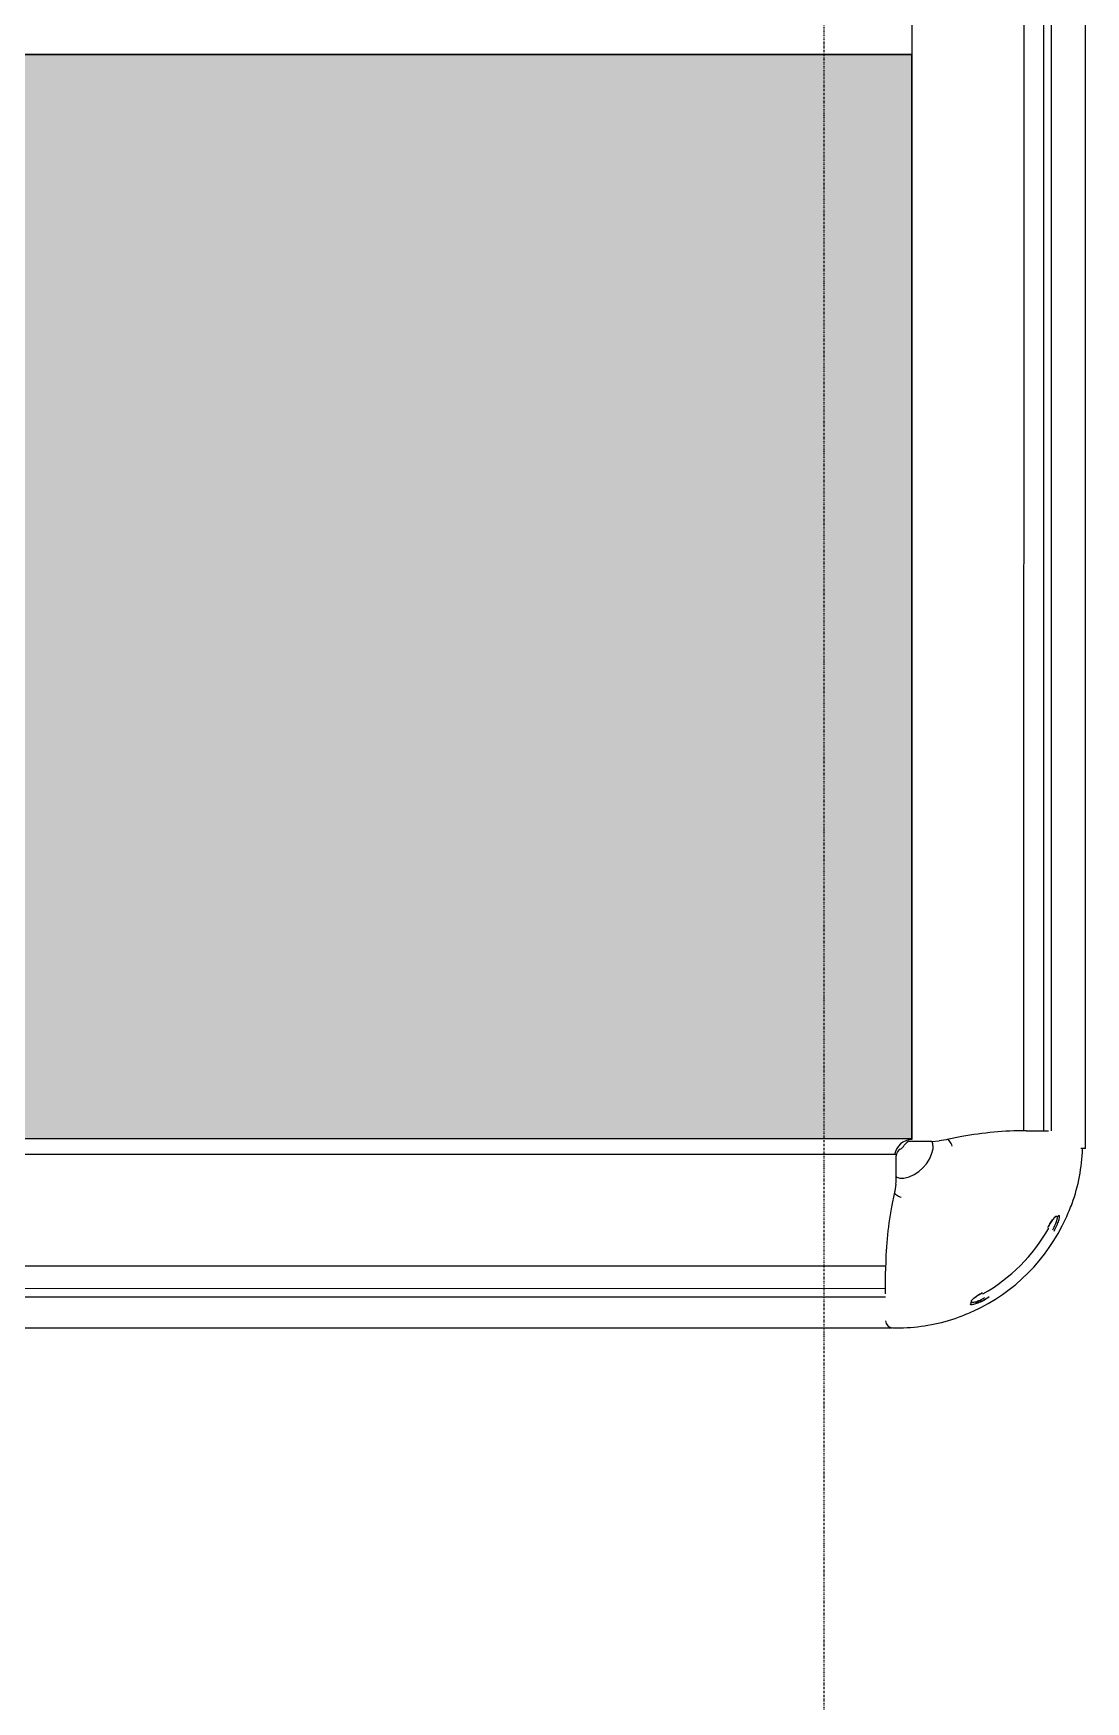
# Model space of a CAD drawing. Header units: millimetres. Extents: x 2698011 to 2856548, y 1019778 to 1210064.
# Drawn here: x 2794949 to 2795245.3, y 1121435.4 to 1121905 of the extents above; entities that cross this region are included whole.
import ezdxf

# ---------------------------------------------------------------- set-up
doc = ezdxf.new("R2010")
doc.units = ezdxf.units.MM
doc.linetypes.add('DASHDOT2', pattern=[0.5, 0.25, -0.125, 0, -0.125])
for name, color, linetype in [('.corte', 9, 'Continuous'), ('Bloques borde', 9, 'Continuous'), ('Y_ CAJAS', 9, 'Continuous')]:
    doc.layers.add(name, color=color, linetype=linetype)

# ---------------------------------------------------------------- blocks, each defined once
blk = doc.blocks.new('CO ALURA_ 1500-1600 SE ESQ')
h = blk.add_hatch(color=256)
h.dxf.hatch_style = 1
h.paths.add_polyline_path([(0.4948600011982764, 1.442679999999995), (0, 1.442679999999995), (0, 1.137460000599133), (0.4948600011982764, 1.137460000599133)])
blk.add_lwpolyline([(0.4948600011982764, 1.442679999999995), (0, 1.442679999999995), (0, 1.137460000599133), (0.4948600011982764, 1.137460000599133)], close=True)
at = {"layer": 'Bloques borde', "linetype": 'Continuous'}
for p, q in [((0.005380000599131999, 1.495978388176965), (0.002378842012206, 1.495978388176965)), ((0.005380000599131999, 1.495978388176965), (0.002378842012206, 1.495978388176965)), ((0.005380000599131999, 1.495978388176965), (0.002378842012206, 1.495978388176965)), ((0.0023800005991461, 1.495975595684226), (0.0023800005991461, 1.495978373356578)), ((0.0023800005991461, 1.495975595684226), (0.0023800005991461, 1.495978373356578)), ((0.0023800005991461, 1.495975595684226), (0.0023800005991461, 1.495978373356578)), ((0.4923800005991268, 1.495959999999995), (0.0056505825328372, 1.495959999999995)), ((0.4923800005991268, 1.495959999999995), (0.0056505825328372, 1.495959999999995)), ((0.4923800005991268, 1.495959999999995), (0.0056505825328372, 1.495959999999995)), ((-0.0200269377698419, 1.486452817384446), (-0.0200333119925915, 1.486464040353212)), ((-0.0200269377698419, 1.486452817384446), (-0.0200333119925915, 1.486464040353212)), ((-0.0200269377698419, 1.486452817384446), (-0.0200333119925915, 1.486464040353212)), ((0.0073800005991416, 1.486076535229656), (0.0073799877721115, 1.486043533021329)), ((0.0073800005991416, 1.486076535229656), (0.0073799877721115, 1.486043533021329)), ((0.0073800005991416, 1.486076535229656), (0.0073799877721115, 1.486043533021329)), ((0.0073799877721115, 1.486043533021329), (0.0073800005991416, 1.486027776004289)), ((0.0073799877721115, 1.486043533021329), (0.0073800005991416, 1.486027776004289)), ((0.0073799877721115, 1.486043533021329), (0.0073800005991416, 1.486027776004289)), ((0.4873800005992452, 1.487218258612073), (0.0073800005991416, 1.487218258612073)), ((0.4873800005992452, 1.487218258612073), (0.0073800005991416, 1.487218258612073)), ((0.4873800005992452, 1.487218258612073), (0.0073800005991416, 1.487218258612073)), ((0.0073800005991416, 1.486398633134186), (0.0073800005991416, 1.486076535169259)), ((0.0073800005991416, 1.486398633134186), (0.0073800005991416, 1.486076535169259)), ((0.0073800005991416, 1.486398633134186), (0.0073800005991416, 1.486076535169259)), ((0.0073800005991416, 1.486027776004289), (0.0073800005991416, 1.4800521111801)), ((0.0073800005991416, 1.486027776004289), (0.0073800005991416, 1.4800521111801)), ((0.0073800005991416, 1.486027776004289), (0.0073800005991416, 1.4800521111801)), ((0.0073800005991416, 1.484960000599129), (0.4873800005992452, 1.484960000599129)), ((0.0073800005991416, 1.484960000599129), (0.4873800005992452, 1.484960000599129)), ((0.0073800005991416, 1.484960000599129), (0.4873800005992452, 1.484960000599129)), ((0.0073458422437227, 1.478660000599133), (0.4873949779772886, 1.478660000599133)), ((0.0073458422437227, 1.478660000599133), (0.4873949779772886, 1.478660000599133)), ((0.0073458422437227, 1.478660000599133), (0.4873949779772886, 1.478660000599133)), ((-0.0385928161861671, 1.46788693896809), (-0.0386040391549614, 1.467893313190869)), ((-0.0385928161861671, 1.46788693896809), (-0.0386040391549614, 1.467893313190869)), ((-0.0385928161861671, 1.46788693896809), (-0.0386040391549614, 1.467893313190869)), ((0.0048800005991438, 1.457831625136819), (0.0057208926529597, 1.461911853462581)), ((0.0048800005991438, 1.457831625136819), (0.0057208926529597, 1.461911853462581)), ((0.0048800005991438, 1.457831625136819), (0.0057208926529597, 1.461911853462581)), ((0.0044953144019644, 1.455532115263634), (0.0048052378466821, 1.45748980329499)), ((0.0044953144019644, 1.455532115263634), (0.0048052378466821, 1.45748980329499)), ((0.0044953144019644, 1.455532115263634), (0.0048052378466821, 1.45748980329499)), ((0.0048052378466821, 1.45748980329499), (0.0048800005991438, 1.457831625136819)), ((0.0048052378466821, 1.45748980329499), (0.0048800005991438, 1.457831625136819)), ((0.0048052378466821, 1.45748980329499), (0.0048800005991438, 1.457831625136819)), ((0.0022887932312301, 1.453858214462002), (0.0022956141410191, 1.453858932401245)), ((0.0022887932312301, 1.453858214462002), (0.0022956141410191, 1.453858932401245)), ((0.0022887932312301, 1.453858214462002), (0.0022956141410191, 1.453858932401245)), ((0.0023800005991461, 1.453859834248047), (0.0023800005991461, 1.453867890397814)), ((0.0023800005991461, 1.453859834248047), (0.0023800005991461, 1.453867890397814)), ((0.0023800005991461, 1.453859834248047), (0.0023800005991461, 1.453867890397814)), ((0.002464409671262, 1.453859436783176), (0.0023800005991461, 1.453859834248047)), ((0.002464409671262, 1.453859436783176), (0.0023800005991461, 1.453859834248047)), ((0.002464409671262, 1.453859436783176), (0.0023800005991461, 1.453859834248047)), ((0.0024643793263408, 1.453859437643485), (0.0023800809642864, 1.453867890428867)), ((0.0024643793263408, 1.453859437643485), (0.0023800809642864, 1.453867890428867)), ((0.0024643793263408, 1.453859437643485), (0.0023800809642864, 1.453867890428867)), ((0.0043800005991272, 1.45341378231137), (0.0043800005991272, 1.450735072088633)), ((0.0043800005991272, 1.45341378231137), (0.0043800005991272, 1.450735072088633)), ((0.0043800005991272, 1.45341378231137), (0.0043800005991272, 1.450735072088633)), ((0.0043800020748392, 1.453395210883939), (0.0043800005991272, 1.453387527928156)), ((0.0043800020748392, 1.453395210883939), (0.0043800005991272, 1.453387527928156)), ((0.0043800020748392, 1.453395210883939), (0.0043800005991272, 1.453387527928156)), ((0.0043489364827281, 1.447160000599124), (0.4903800005991459, 1.447160000599124)), ((0.0043489364827281, 1.447160000599124), (0.4903800005991459, 1.447160000599124)), ((0.0043489364827281, 1.447160000599124), (0.4903800005991459, 1.447160000599124)), ((0.0043800005991272, 1.450735072088633), (0.0043800005991272, 1.447511129473268)), ((0.0043800005991272, 1.450735072088633), (0.0043800005991272, 1.447511129473268)), ((0.0043800005991272, 1.450735072088633), (0.0043800005991272, 1.447511129473268)), ((-0.0488999994008737, 1.445480000599133), (-0.0476088436144551, 1.445480000599133)), ((-0.0488999994008737, 1.445480000599133), (-0.0488999994008737, -0.0025199994008744)), ((-0.0488999994008737, 1.445480000599133), (-0.0476088436144551, 1.445480000599133)), ((-0.0488999994008737, 1.445480000599133), (-0.0488999994008737, -0.0025199994008744)), ((-0.0488999994008737, 1.445480000599133), (-0.0476088436144551, 1.445480000599133)), ((-0.0488999994008737, 1.445480000599133), (-0.0488999994008737, -0.0025199994008744)), ((-0.0481183793234266, 1.445480000599133), (-0.0481156024811753, 1.445480000599133)), ((-0.0481183793234266, 1.445480000599133), (-0.0481156024811753, 1.445480000599133)), ((-0.0481183793234266, 1.445480000599133), (-0.0481156024811753, 1.445480000599133)), ((-0.0140518522643163, 1.442139108545303), (-0.0099716239385543, 1.442980000599134)), ((-0.0140518522643163, 1.442139108545303), (-0.0099716239385543, 1.442980000599134)), ((-0.0140518522643163, 1.442139108545303), (-0.0099716239385543, 1.442980000599134)), ((-0.0099716239385543, 1.442980000599134), (-0.009629802080325999, 1.443054763355019)), ((-0.0099716239385543, 1.442980000599134), (-0.009629802080325999, 1.443054763355019)), ((-0.0099716239385543, 1.442980000599134), (-0.009629802080325999, 1.443054763355019)), ((-0.009629802080325999, 1.443054763355019), (-0.0076721140653717, 1.443364686796313)), ((-0.009629802080325999, 1.443054763355019), (-0.0076721140653717, 1.443364686796313)), ((-0.009629802080325999, 1.443054763355019), (-0.0076721140653717, 1.443364686796313)), ((-0.0055536248774501, 1.443479983571293), (-0.0076721140653717, 1.443364686796313)), ((-0.0055536248774501, 1.443479983571293), (-0.0076721140653717, 1.443364686796313)), ((-0.0055536248774501, 1.443479983571293), (-0.0076721140653717, 1.443364686796313)), ((-0.0059998330497706, 1.445480000599133), (-0.0060078891995659, 1.445480000599133)), ((-0.0059998330497706, 1.445480000599133), (-0.0060078891995659, 1.445480000599133)), ((-0.0059998330497706, 1.445480000599133), (-0.0060078891995659, 1.445480000599133)), ((-0.0060078892306024, 1.445479920233978), (-0.0059994476370093, 1.445395619628385)), ((-0.0060078892306024, 1.445479920233978), (-0.0059994476370093, 1.445395619628385)), ((-0.0060078892306024, 1.445479920233978), (-0.0059994476370093, 1.445395619628385)), ((-0.0059998330497706, 1.445480000599133), (-0.0059994358612414, 1.445395620861915)), ((-0.0059998330497706, 1.445480000599133), (-0.0059994358612414, 1.445395620861915)), ((-0.0059998330497706, 1.445480000599133), (-0.0059994358612414, 1.445395620861915)), ((-0.0059982132637515, 1.445571207967034), (-0.0059989312029813, 1.445564387057244)), ((-0.0059982132637515, 1.445571207967034), (-0.0059989312029813, 1.445564387057244)), ((-0.0059982132637515, 1.445571207967034), (-0.0059989312029813, 1.445564387057244)), ((-0.0055537811131217, 1.443480000599121), (-0.0028750708903544, 1.443480000599121)), ((-0.0055537811131217, 1.443480000599121), (-0.0028750708903544, 1.443480000599121)), ((-0.0055537811131217, 1.443480000599121), (-0.0028750708903544, 1.443480000599121)), ((-0.0055275267298782, 1.443480000599121), (-0.0055352096856609, 1.443479999123438)), ((-0.0055275267298782, 1.443480000599121), (-0.0055352096856609, 1.443479999123438)), ((-0.0055275267298782, 1.443480000599121), (-0.0055352096856609, 1.443479999123438)), ((-0.0028750708903544, 1.443480000599121), (0.0003488717249809, 1.443480000599121)), ((-0.0028750708903544, 1.443480000599121), (0.0003488717249809, 1.443480000599121)), ((-0.0028750708903544, 1.443480000599121), (0.0003488717249809, 1.443480000599121)), ((0, -1.0001000277e-06), (0, 1.442961000699142)), ((0, -1.0001000277e-06), (0, 1.442961000699142)), ((0, -1.0001000277e-06), (0, 1.442961000699142)), ((-0.0393582580129248, 1.440480000599236), (-0.0393582580129248, 0.0024800005991352)), ((-0.0393582580129248, 1.440480000599236), (-0.0393582580129248, 0.0024800005991352)), ((-0.0393582580129248, 1.440480000599236), (-0.0393582580129248, 0.0024800005991352)), ((-0.0382165340313918, 1.440480000599121), (-0.0385386319968006, 1.440480000599121)), ((-0.0382165340313918, 1.440480000599121), (-0.0385386319968006, 1.440480000599121)), ((-0.0382165340313918, 1.440480000599121), (-0.0385386319968006, 1.440480000599121)), ((-0.0381835318230515, 1.440480013426294), (-0.0382165340313918, 1.440480000599236)), ((-0.0381835318230515, 1.440480013426294), (-0.0382165340313918, 1.440480000599236)), ((-0.0381835318230515, 1.440480013426294), (-0.0382165340313918, 1.440480000599236)), ((-0.038167774806027, 1.440480000599236), (-0.0381835318230515, 1.440480013426252)), ((-0.038167774806027, 1.440480000599236), (-0.0381835318230515, 1.440480013426252)), ((-0.038167774806027, 1.440480000599236), (-0.0381835318230515, 1.440480013426252)), ((-0.0321921099816791, 1.440480000599178), (-0.038167774806027, 1.440480000599166)), ((-0.0321921099816791, 1.440480000599178), (-0.038167774806027, 1.440480000599166)), ((-0.0321921099816791, 1.440480000599178), (-0.038167774806027, 1.440480000599166)), ((-0.037099999999981, 0.0024800005991352), (-0.037099999999981, 1.440480000599236)), ((-0.037099999999981, 0.0024800005991352), (-0.037099999999981, 1.440480000599236)), ((-0.037099999999981, 0.0024800005991352), (-0.037099999999981, 1.440480000599236)), ((-0.0314999999999941, 0.0024630182278571), (-0.0314999999999941, 1.44049750746987)), ((-0.0314999999999941, 0.0024630182278571), (-0.0314999999999941, 1.44049750746987)), ((-0.0314999999999941, 0.0024630182278571), (-0.0314999999999941, 1.44049750746987)), ((0.4998999999999967, 1.137460000599133), (0, 1.137460000599133)), ((0.4998999999999967, 1.137460000599133), (0, 1.137460000599133)), ((0.4998999999999967, 1.137460000599133), (0, 1.137460000599133)), ((0.1300265001180207, 1.13745999938173), (0.5009000000000015, 1.13745999938173)), ((0.1300265001180207, 1.13745999938173), (0.5009000000000015, 1.13745999938173)), ((0.1300265001180207, 1.13745999938173), (0.5009000000000015, 1.13745999938173))]:
    blk.add_line(p, q, dxfattribs=at)
for centre, radius, start, end in [((0.0043800005991272, 1.443480000599121), 0.0525379695239414, 92.2736568641113, 109.4581765694446), ((0.0043800005991272, 1.443480000599121), 0.0525379695239414, 92.2736568641113, 109.4581765694446), ((0.0043800005991272, 1.443480000599121), 0.0525379695239414, 92.2736568641113, 109.4581765694446), ((0.0023800005991461, 1.493976882852789), 0.0020000243797822, 89.99679737175846, 92.1512271969788), ((0.0023800005991461, 1.493976882852789), 0.0020000243797822, 89.99679737175846, 92.1512271969788), ((0.0023800005991461, 1.493976882852789), 0.0020000243797822, 89.99679737175846, 92.1512271969788), ((0.005380000599131999, 1.493978388176969), 0.002, 0, 90), ((0.005380000599131999, 1.493978388176969), 0.002, 0, 90), ((0.005380000599131999, 1.493978388176969), 0.002, 0, 90), ((0.0043800005991272, 1.443480000599121), 0.0524540701502843, 114.4029513109983, 155.597048687923), ((0.0043800005991272, 1.443480000599121), 0.0524540701502843, 114.4029513109983, 155.597048687923), ((0.0043800005991272, 1.443480000599121), 0.0524540701502843, 114.4029513109983, 155.597048687923), ((-0.0152956549664793, 1.478189385598199), 0.0110978004732663, 103.7277451752698, 126.0123844756414), ((-0.0152956549664793, 1.478189385598199), 0.0110978004732663, 103.7277451752698, 126.0123844756414), ((-0.0152956549664793, 1.478189385598199), 0.0110978004732663, 103.7277451752698, 126.0123844756414), ((0.020603919268126, 1.407715885880648), 0.0917260377266949, 111.5672041671045, 114.402027170351), ((0.020603919268126, 1.407715885880648), 0.0917260377266949, 111.5672041671045, 114.402027170351), ((0.020603919268126, 1.407715885880648), 0.0917260377266949, 111.5672041671045, 114.402027170351), ((0.0043800005991272, 1.443480000599121), 0.0494202551896545, 119.5949403540302, 150.4050596470801), ((0.0043800005991272, 1.443480000599121), 0.0494202551896545, 119.5949403540302, 150.4050596470801), ((0.0043800005991272, 1.443480000599121), 0.0494202551896545, 119.5949403540302, 150.4050596470801), ((-0.0926199994008528, 1.4800521111801), 0.0999999999999996, 349.5485333792085, 0), ((-0.0926199994008528, 1.4800521111801), 0.0999999999999996, 349.5485333792085, 0), ((-0.0926199994008528, 1.4800521111801), 0.0999999999999996, 349.5485333792085, 0), ((0.0043800005991272, 1.443480000599121), 0.0525379695239414, 160.5441722610365, 177.7189646192128), ((0.0043800005991272, 1.443480000599121), 0.0525379695239414, 160.5441722610365, 177.7189646192128), ((0.0043800005991272, 1.443480000599121), 0.0525379695239414, 160.5441722610365, 177.7189646192128), ((0.0401441153176734, 1.427256081930124), 0.09172603772674101, 155.5979728285711, 158.432795832139), ((0.0401441153176734, 1.427256081930124), 0.09172603772674101, 155.5979728285711, 158.432795832139), ((0.0401441153176734, 1.427256081930124), 0.09172603772674101, 155.5979728285711, 158.432795832139), ((0.0043800005991272, 1.443480000599121), 0.0105868064702816, 101.3925322692334, 168.6074677298082), ((0.0043800005991272, 1.443480000599121), 0.0105868064702816, 101.3925322692334, 168.6074677298082), ((0.0043800005991272, 1.443480000599121), 0.0105868064702816, 101.3925322692334, 168.6074677298082), ((0.0023834739767779, 1.445058629662795), 0.0088007413119143, 85.71986809198289, 90.57200651837738), ((0.0023834739767779, 1.445058629662795), 0.0088007413119143, 85.71986809198289, 90.57200651837738), ((0.0023834739767779, 1.445058629662795), 0.0088007413119143, 85.71986809198289, 90.57200651837738), ((0.0029410895028832, 1.450425014184446), 0.0034112551326199, 67.81736550062467, 88.33343028199481), ((0.0029410895028832, 1.450425014184446), 0.0034112551326199, 67.81736550062467, 88.33343028199481), ((0.0029410895028832, 1.450425014184446), 0.0034112551326199, 67.81736550062467, 88.33343028199481), ((0.0243708039342323, 1.45338802844796), 0.0199908026957567, 173.8429746677376, 179.9266344400154), ((0.0243708039342323, 1.45338802844796), 0.0199908026957567, 173.8429746677376, 179.9266344400154), ((0.0243708039342323, 1.45338802844796), 0.0199908026957567, 173.8429746677376, 179.9266344400154), ((-0.0001000000000033, 1.447960000599124), 0.005, 271.1459919987557, 350.7931037790586), ((-0.0001000000000033, 1.447960000599124), 0.005, 271.1459919987557, 350.7931037790586), ((-0.0001000000000033, 1.447960000599124), 0.005, 271.1459919987557, 350.7931037790586), ((0.0023800005991461, 1.447511129473268), 0.002, 296.3877999609636, 0), ((0.0023800005991461, 1.447511129473268), 0.002, 296.3877999609636, 0), ((0.0023800005991461, 1.447511129473268), 0.002, 296.3877999609636, 0), ((-0.0461168816696898, 1.445480000599133), 0.0020000243646069, 177.4256958434952, 179.9967973790864), ((-0.0461168816696898, 1.445480000599133), 0.0020000243646069, 177.4256958434952, 179.9967973790864), ((-0.0461168816696898, 1.445480000599133), 0.0020000243646069, 177.4256958434952, 179.9967973790864), ((-0.0321921099808549, 1.540480000592012), 0.0999999999928201, 270, 280.4514666209389), ((-0.0321921099808549, 1.540480000592012), 0.0999999999928201, 270, 280.4514666209389), ((-0.0321921099808549, 1.540480000592012), 0.0999999999928201, 270, 280.4514666209389), ((0.0028013715356394, 1.445476527221486), 0.0088007413120892, 179.4279934816316, 184.2801319072054), ((0.0028013715356394, 1.445476527221486), 0.0088007413120892, 179.4279934816316, 184.2801319072054), ((0.0028013715356394, 1.445476527221486), 0.0088007413120892, 179.4279934816316, 184.2801319072054), ((-0.0025650129800852, 1.444918911696374), 0.0034112551387411, 181.666569729423, 202.1826344609746), ((-0.0025650129800852, 1.444918911696374), 0.0034112551387411, 181.666569729423, 202.1826344609746), ((-0.0025650129800852, 1.444918911696374), 0.0034112551387411, 181.666569729423, 202.1826344609746), ((0.0003488717249809, 1.445480000599133), 0.002, 270, 333.6122000390364), ((0.0003488717249809, 1.445480000599133), 0.002, 270, 333.6122000390364), ((0.0003488717249809, 1.445480000599133), 0.002, 270, 333.6122000390364), ((0.0043800005991272, 1.443480000599121), 0.0025000000000001, 116.3877999609637, 153.6122000390361), ((0.0043800005991272, 1.443480000599121), 0.0025000000000001, 116.3877999609637, 153.6122000390361), ((0.0043800005991272, 1.443480000599121), 0.0025000000000001, 116.3877999609637, 153.6122000390361)]:
    blk.add_arc(centre, radius, start, end, dxfattribs=at)
for centre, major_axis, ratio, start_param, end_param in [((-0.0162368254238174, 1.488875978274675), (0.000449709165006, 0.0002185444277886), 0.9818659284864514, 1.545196747851543, 3.125758305231403), ((-0.0162368254238174, 1.488875978274675), (0.000449709165006, 0.0002185444277886), 0.9818659284864514, 1.545196747851543, 3.125758305231403), ((-0.0162368254238174, 1.488875978274675), (0.000449709165006, 0.0002185444277886), 0.9818659284864514, 1.545196747851543, 3.125758305231403), ((-0.0410159770764267, 1.464096826622081), (0.0002185444277943, 0.0004497091650016), 0.9818659284907417, 0.0158343483876224, 1.596395905748839), ((-0.0410159770764267, 1.464096826622081), (0.0002185444277943, 0.0004497091650016), 0.9818659284907417, 0.0158343483876224, 1.596395905748839), ((-0.0410159770764267, 1.464096826622081), (0.0002185444277943, 0.0004497091650016), 0.9818659284907417, 0.0158343483876224, 1.596395905748839)]:
    blk.add_ellipse(centre, major_axis=major_axis, ratio=ratio, start_param=start_param, end_param=end_param, dxfattribs=at)
for points, knots in [([(-0.0208688653719946, 1.487934228381249), (-0.0206069620325025, 1.488082982788794), (-0.0203459158587975, 1.48822313434209), (-0.0198255614573668, 1.488487016537618), (-0.0195634508599199, 1.488611955413885), (-0.0190567056166913, 1.488837835801134), (-0.0188128286136475, 1.488938658130138), (-0.018344300361548, 1.489116813284468), (-0.018118658507035, 1.489194259102474), (-0.0177069425519108, 1.489319129646501), (-0.0175182326797767, 1.489367650560224), (-0.0171764461930479, 1.489436861274865), (-0.0170264930138728, 1.48945675308829), (-0.0167750930767738, 1.489467558562551), (-0.0166717732311668, 1.489458584777862), (-0.0165162991472698, 1.489411716503409), (-0.0164648029839896, 1.489374341190639), (-0.0164398253318723, 1.48932298173244)], [0, 0, 0, 0, 0.125, 0.125, 0.25, 0.25, 0.375, 0.375, 0.5, 0.5, 0.625, 0.625, 0.75, 0.75, 0.875, 0.875, 1, 1, 1, 1]), ([(-0.0208688653719946, 1.487934228381249), (-0.0206069620325025, 1.488082982788794), (-0.0203459158587975, 1.48822313434209), (-0.0198255614573668, 1.488487016537618), (-0.0195634508599199, 1.488611955413885), (-0.0190567056166913, 1.488837835801134), (-0.0188128286136475, 1.488938658130138), (-0.018344300361548, 1.489116813284468), (-0.018118658507035, 1.489194259102474), (-0.0177069425519108, 1.489319129646501), (-0.0175182326797767, 1.489367650560224), (-0.0171764461930479, 1.489436861274865), (-0.0170264930138728, 1.48945675308829), (-0.0167750930767738, 1.489467558562551), (-0.0166717732311668, 1.489458584777862), (-0.0165162991472698, 1.489411716503409), (-0.0164648029839896, 1.489374341190639), (-0.0164398253318723, 1.48932298173244)], [0, 0, 0, 0, 0.125, 0.125, 0.25, 0.25, 0.375, 0.375, 0.5, 0.5, 0.625, 0.625, 0.75, 0.75, 0.875, 0.875, 1, 1, 1, 1]), ([(-0.0208688653719946, 1.487934228381249), (-0.0206069620325025, 1.488082982788794), (-0.0203459158587975, 1.48822313434209), (-0.0198255614573668, 1.488487016537618), (-0.0195634508599199, 1.488611955413885), (-0.0190567056166913, 1.488837835801134), (-0.0188128286136475, 1.488938658130138), (-0.018344300361548, 1.489116813284468), (-0.018118658507035, 1.489194259102474), (-0.0177069425519108, 1.489319129646501), (-0.0175182326797767, 1.489367650560224), (-0.0171764461930479, 1.489436861274865), (-0.0170264930138728, 1.48945675308829), (-0.0167750930767738, 1.489467558562551), (-0.0166717732311668, 1.489458584777862), (-0.0165162991472698, 1.489411716503409), (-0.0164648029839896, 1.489374341190639), (-0.0164398253318723, 1.48932298173244)], [0, 0, 0, 0, 0.125, 0.125, 0.25, 0.25, 0.375, 0.375, 0.5, 0.5, 0.625, 0.625, 0.75, 0.75, 0.875, 0.875, 1, 1, 1, 1]), ([(-0.0166898758265006, 1.48866445267316), (-0.0167123798701709, 1.488710801186144), (-0.0167579299037186, 1.488744562831698), (-0.0168932068164338, 1.488787767215439), (-0.016984301936418, 1.488797101700155), (-0.017206495092978, 1.488789587464053), (-0.017336705077156, 1.488773100081033), (-0.0176348052324329, 1.488714183534056), (-0.0178039880051131, 1.488671188901689), (-0.0181657796384514, 1.488561681845409), (-0.0183598376675889, 1.488494990101713), (-0.0187746222659939, 1.488336318026554), (-0.0189915160698604, 1.488245689909475), (-0.0194343679140161, 1.488045730000775), (-0.0196634751971772, 1.487934955417856), (-0.020125636175635, 1.487696393178195), (-0.0203561782287807, 1.487570021919195), (-0.0205861329083632, 1.487436437575339)], [0, 0, 0, 0, 0.125, 0.125, 0.25, 0.25, 0.375, 0.375, 0.5, 0.5, 0.625, 0.625, 0.75, 0.75, 0.875, 0.875, 1, 1, 1, 1]), ([(-0.0166898758265006, 1.48866445267316), (-0.0167123798701709, 1.488710801186144), (-0.0167579299037186, 1.488744562831698), (-0.0168932068164338, 1.488787767215439), (-0.016984301936418, 1.488797101700155), (-0.017206495092978, 1.488789587464053), (-0.017336705077156, 1.488773100081033), (-0.0176348052324329, 1.488714183534056), (-0.0178039880051131, 1.488671188901689), (-0.0181657796384514, 1.488561681845409), (-0.0183598376675889, 1.488494990101713), (-0.0187746222659939, 1.488336318026554), (-0.0189915160698604, 1.488245689909475), (-0.0194343679140161, 1.488045730000775), (-0.0196634751971772, 1.487934955417856), (-0.020125636175635, 1.487696393178195), (-0.0203561782287807, 1.487570021919195), (-0.0205861329083632, 1.487436437575339)], [0, 0, 0, 0, 0.125, 0.125, 0.25, 0.25, 0.375, 0.375, 0.5, 0.5, 0.625, 0.625, 0.75, 0.75, 0.875, 0.875, 1, 1, 1, 1]), ([(-0.0166898758265006, 1.48866445267316), (-0.0167123798701709, 1.488710801186144), (-0.0167579299037186, 1.488744562831698), (-0.0168932068164338, 1.488787767215439), (-0.016984301936418, 1.488797101700155), (-0.017206495092978, 1.488789587464053), (-0.017336705077156, 1.488773100081033), (-0.0176348052324329, 1.488714183534056), (-0.0178039880051131, 1.488671188901689), (-0.0181657796384514, 1.488561681845409), (-0.0183598376675889, 1.488494990101713), (-0.0187746222659939, 1.488336318026554), (-0.0189915160698604, 1.488245689909475), (-0.0194343679140161, 1.488045730000775), (-0.0196634751971772, 1.487934955417856), (-0.020125636175635, 1.487696393178195), (-0.0203561782287807, 1.487570021919195), (-0.0205861329083632, 1.487436437575339)], [0, 0, 0, 0, 0.125, 0.125, 0.25, 0.25, 0.375, 0.375, 0.5, 0.5, 0.625, 0.625, 0.75, 0.75, 0.875, 0.875, 1, 1, 1, 1]), ([(-0.0198411227961799, 1.486125656611618), (-0.0196155773674036, 1.48625660353251), (-0.0193952839298106, 1.486388180303976), (-0.0189649058230543, 1.486652703885595), (-0.0187526961502158, 1.486787057369966), (-0.0183508003979398, 1.487050215379978), (-0.018161924818088, 1.487178381064438), (-0.0178083942654155, 1.487428577929478), (-0.017642866987643, 1.487551415654593), (-0.0173506609245635, 1.487781406121413), (-0.0172221150131407, 1.487889794492588), (-0.0170011135041364, 1.488093864671313), (-0.0169101431079071, 1.488188408812815), (-0.0167035877259139, 1.488441937170819), (-0.0166504039347331, 1.488576055246354), (-0.0166898758265006, 1.48866445267316)], [0, 0, 0, 0, 0.1250000000000007, 0.1250000000000007, 0.2500000000000014, 0.2500000000000014, 0.3750000000000022, 0.3750000000000022, 0.5000000000000029, 0.5000000000000029, 0.6250000000000036, 0.6250000000000036, 0.7500000000000046, 0.7500000000000046, 1, 1, 1, 1]), ([(-0.0198411227961799, 1.486125656611618), (-0.0196155773674036, 1.48625660353251), (-0.0193952839298106, 1.486388180303976), (-0.0189649058230543, 1.486652703885595), (-0.0187526961502158, 1.486787057369966), (-0.0183508003979398, 1.487050215379978), (-0.018161924818088, 1.487178381064438), (-0.0178083942654155, 1.487428577929478), (-0.017642866987643, 1.487551415654593), (-0.0173506609245635, 1.487781406121413), (-0.0172221150131407, 1.487889794492588), (-0.0170011135041364, 1.488093864671313), (-0.0169101431079071, 1.488188408812815), (-0.0167035877259139, 1.488441937170819), (-0.0166504039347331, 1.488576055246354), (-0.0166898758265006, 1.48866445267316)], [0, 0, 0, 0, 0.1250000000000007, 0.1250000000000007, 0.2500000000000014, 0.2500000000000014, 0.3750000000000022, 0.3750000000000022, 0.5000000000000029, 0.5000000000000029, 0.6250000000000036, 0.6250000000000036, 0.7500000000000046, 0.7500000000000046, 1, 1, 1, 1]), ([(-0.0198411227961799, 1.486125656611618), (-0.0196155773674036, 1.48625660353251), (-0.0193952839298106, 1.486388180303976), (-0.0189649058230543, 1.486652703885595), (-0.0187526961502158, 1.486787057369966), (-0.0183508003979398, 1.487050215379978), (-0.018161924818088, 1.487178381064438), (-0.0178083942654155, 1.487428577929478), (-0.017642866987643, 1.487551415654593), (-0.0173506609245635, 1.487781406121413), (-0.0172221150131407, 1.487889794492588), (-0.0170011135041364, 1.488093864671313), (-0.0169101431079071, 1.488188408812815), (-0.0167035877259139, 1.488441937170819), (-0.0166504039347331, 1.488576055246354), (-0.0166898758265006, 1.48866445267316)], [0, 0, 0, 0, 0.1250000000000007, 0.1250000000000007, 0.2500000000000014, 0.2500000000000014, 0.3750000000000022, 0.3750000000000022, 0.5000000000000029, 0.5000000000000029, 0.6250000000000036, 0.6250000000000036, 0.7500000000000046, 0.7500000000000046, 1, 1, 1, 1]), ([(-0.016723517206259, 1.488431368972469), (-0.0167498929028227, 1.488379947273998), (-0.0167872007120593, 1.488323409568065), (-0.0169032298805121, 1.488175826740785), (-0.0169919421579152, 1.488081074294441), (-0.0172096034361005, 1.48787552537446), (-0.0173400208874739, 1.487763701971899), (-0.017631144646856, 1.487532355951273), (-0.0177925799478658, 1.487411987649835), (-0.0181474971953151, 1.487161259617138), (-0.0183397424632119, 1.487031911072959), (-0.0189403737454086, 1.486644503433964), (-0.0193852559162338, 1.486378873448813), (-0.0198411227961799, 1.486125656611618)], [0.1625152819023253, 0.1625152819023253, 0.1625152819023253, 0.1625152819023253, 0.2500000000000011, 0.2500000000000011, 0.3750000000000015, 0.3750000000000015, 0.5000000000000023, 0.5000000000000023, 0.6250000000000027, 0.6250000000000027, 0.7500000000000031, 0.7500000000000031, 1, 1, 1, 1]), ([(-0.016723517206259, 1.488431368972469), (-0.0167498929028227, 1.488379947273998), (-0.0167872007120593, 1.488323409568065), (-0.0169032298805121, 1.488175826740785), (-0.0169919421579152, 1.488081074294441), (-0.0172096034361005, 1.48787552537446), (-0.0173400208874739, 1.487763701971899), (-0.017631144646856, 1.487532355951273), (-0.0177925799478658, 1.487411987649835), (-0.0181474971953151, 1.487161259617138), (-0.0183397424632119, 1.487031911072959), (-0.0189403737454086, 1.486644503433964), (-0.0193852559162338, 1.486378873448813), (-0.0198411227961799, 1.486125656611618)], [0.1625152819023253, 0.1625152819023253, 0.1625152819023253, 0.1625152819023253, 0.2500000000000011, 0.2500000000000011, 0.3750000000000015, 0.3750000000000015, 0.5000000000000023, 0.5000000000000023, 0.6250000000000027, 0.6250000000000027, 0.7500000000000031, 0.7500000000000031, 1, 1, 1, 1]), ([(-0.016723517206259, 1.488431368972469), (-0.0167498929028227, 1.488379947273998), (-0.0167872007120593, 1.488323409568065), (-0.0169032298805121, 1.488175826740785), (-0.0169919421579152, 1.488081074294441), (-0.0172096034361005, 1.48787552537446), (-0.0173400208874739, 1.487763701971899), (-0.017631144646856, 1.487532355951273), (-0.0177925799478658, 1.487411987649835), (-0.0181474971953151, 1.487161259617138), (-0.0183397424632119, 1.487031911072959), (-0.0189403737454086, 1.486644503433964), (-0.0193852559162338, 1.486378873448813), (-0.0198411227961799, 1.486125656611618)], [0.1625152819023253, 0.1625152819023253, 0.1625152819023253, 0.1625152819023253, 0.2500000000000011, 0.2500000000000011, 0.3750000000000015, 0.3750000000000015, 0.5000000000000023, 0.5000000000000023, 0.6250000000000027, 0.6250000000000027, 0.7500000000000031, 0.7500000000000031, 1, 1, 1, 1]), ([(-0.0400742271829699, 1.468728866570273), (-0.0402229815905457, 1.468466963230753), (-0.0403631331438419, 1.468205917057074), (-0.0406270153393393, 1.467685562655645), (-0.0407519542156365, 1.467423452058184), (-0.0409778346028702, 1.466916706814968), (-0.0410786569318589, 1.46667282981191), (-0.0412568120862034, 1.466204301559798), (-0.0413342579042251, 1.465978659705299), (-0.0414591284482242, 1.465566943750189), (-0.0415076493619608, 1.46537823387804), (-0.0415768600766171, 1.46503644739131), (-0.0415967518900118, 1.464886494212136), (-0.0416075573642729, 1.464635094275053), (-0.0415985835795993, 1.464531774429445), (-0.0415517153051326, 1.46437630034552), (-0.041514339992375, 1.464324804182254), (-0.0414629805341633, 1.464299826530149)], [0, 0, 0, 0, 0.125, 0.125, 0.25, 0.25, 0.375, 0.375, 0.5, 0.5, 0.625, 0.625, 0.75, 0.75, 0.875, 0.875, 1, 1, 1, 1]), ([(-0.0400742271829699, 1.468728866570273), (-0.0402229815905457, 1.468466963230753), (-0.0403631331438419, 1.468205917057074), (-0.0406270153393393, 1.467685562655645), (-0.0407519542156365, 1.467423452058184), (-0.0409778346028702, 1.466916706814968), (-0.0410786569318589, 1.46667282981191), (-0.0412568120862034, 1.466204301559798), (-0.0413342579042251, 1.465978659705299), (-0.0414591284482242, 1.465566943750189), (-0.0415076493619608, 1.46537823387804), (-0.0415768600766171, 1.46503644739131), (-0.0415967518900118, 1.464886494212136), (-0.0416075573642729, 1.464635094275053), (-0.0415985835795993, 1.464531774429445), (-0.0415517153051326, 1.46437630034552), (-0.041514339992375, 1.464324804182254), (-0.0414629805341633, 1.464299826530149)], [0, 0, 0, 0, 0.125, 0.125, 0.25, 0.25, 0.375, 0.375, 0.5, 0.5, 0.625, 0.625, 0.75, 0.75, 0.875, 0.875, 1, 1, 1, 1]), ([(-0.0400742271829699, 1.468728866570273), (-0.0402229815905457, 1.468466963230753), (-0.0403631331438419, 1.468205917057074), (-0.0406270153393393, 1.467685562655645), (-0.0407519542156365, 1.467423452058184), (-0.0409778346028702, 1.466916706814968), (-0.0410786569318589, 1.46667282981191), (-0.0412568120862034, 1.466204301559798), (-0.0413342579042251, 1.465978659705299), (-0.0414591284482242, 1.465566943750189), (-0.0415076493619608, 1.46537823387804), (-0.0415768600766171, 1.46503644739131), (-0.0415967518900118, 1.464886494212136), (-0.0416075573642729, 1.464635094275053), (-0.0415985835795993, 1.464531774429445), (-0.0415517153051326, 1.46437630034552), (-0.041514339992375, 1.464324804182254), (-0.0414629805341633, 1.464299826530149)], [0, 0, 0, 0, 0.125, 0.125, 0.25, 0.25, 0.375, 0.375, 0.5, 0.5, 0.625, 0.625, 0.75, 0.75, 0.875, 0.875, 1, 1, 1, 1]), ([(-0.0408044514748838, 1.46454987702475), (-0.0408507999878793, 1.464572381068435), (-0.040884561633419, 1.464617931101995), (-0.0409277660171767, 1.464753208014698), (-0.0409371005019068, 1.46484430313468), (-0.0409295862658041, 1.465066496291255), (-0.0409130988827826, 1.465196706275435), (-0.040854182335778, 1.465494806430712), (-0.0408111877034116, 1.465663989203392), (-0.0407016806471461, 1.466025780836715), (-0.040634988903463, 1.466219838865851), (-0.0404763168282898, 1.466634623464256), (-0.0403856887112113, 1.466851517268125), (-0.0401857288024985, 1.467294369112279), (-0.0400749542195911, 1.467523476395441), (-0.0398363919799465, 1.467985637373899), (-0.0397100207209178, 1.46821617942703), (-0.0395764363770752, 1.468446134106628)], [0, 0, 0, 0, 0.125, 0.125, 0.25, 0.25, 0.375, 0.375, 0.5, 0.5, 0.625, 0.625, 0.75, 0.75, 0.875, 0.875, 1, 1, 1, 1]), ([(-0.0408044514748838, 1.46454987702475), (-0.0408507999878793, 1.464572381068435), (-0.040884561633419, 1.464617931101995), (-0.0409277660171767, 1.464753208014698), (-0.0409371005019068, 1.46484430313468), (-0.0409295862658041, 1.465066496291255), (-0.0409130988827826, 1.465196706275435), (-0.040854182335778, 1.465494806430712), (-0.0408111877034116, 1.465663989203392), (-0.0407016806471461, 1.466025780836715), (-0.040634988903463, 1.466219838865851), (-0.0404763168282898, 1.466634623464256), (-0.0403856887112113, 1.466851517268125), (-0.0401857288024985, 1.467294369112279), (-0.0400749542195911, 1.467523476395441), (-0.0398363919799465, 1.467985637373899), (-0.0397100207209178, 1.46821617942703), (-0.0395764363770752, 1.468446134106628)], [0, 0, 0, 0, 0.125, 0.125, 0.25, 0.25, 0.375, 0.375, 0.5, 0.5, 0.625, 0.625, 0.75, 0.75, 0.875, 0.875, 1, 1, 1, 1]), ([(-0.0408044514748838, 1.46454987702475), (-0.0408507999878793, 1.464572381068435), (-0.040884561633419, 1.464617931101995), (-0.0409277660171767, 1.464753208014698), (-0.0409371005019068, 1.46484430313468), (-0.0409295862658041, 1.465066496291255), (-0.0409130988827826, 1.465196706275435), (-0.040854182335778, 1.465494806430712), (-0.0408111877034116, 1.465663989203392), (-0.0407016806471461, 1.466025780836715), (-0.040634988903463, 1.466219838865851), (-0.0404763168282898, 1.466634623464256), (-0.0403856887112113, 1.466851517268125), (-0.0401857288024985, 1.467294369112279), (-0.0400749542195911, 1.467523476395441), (-0.0398363919799465, 1.467985637373899), (-0.0397100207209178, 1.46821617942703), (-0.0395764363770752, 1.468446134106628)], [0, 0, 0, 0, 0.125, 0.125, 0.25, 0.25, 0.375, 0.375, 0.5, 0.5, 0.625, 0.625, 0.75, 0.75, 0.875, 0.875, 1, 1, 1, 1]), ([(-0.0382656554133689, 1.467701123994443), (-0.0383966023342453, 1.467475578565681), (-0.0385281791056968, 1.467255285128073), (-0.0387927026873456, 1.466824907021333), (-0.0389270561717012, 1.466612697348478), (-0.0391902141817013, 1.466210801596204), (-0.0393183798661596, 1.466021926016338), (-0.0395685767311989, 1.465668395463678), (-0.0396914144563141, 1.465502868185921), (-0.0399214049231489, 1.465210662122814), (-0.0400297932943374, 1.465082116211405), (-0.0402338634730484, 1.464861114702386), (-0.0403284076145667, 1.46477014430617), (-0.0405819359725399, 1.464563588924178), (-0.0407160540480902, 1.464510405133012), (-0.0408044514748838, 1.46454987702475)], [0, 0, 0, 0, 0.1250000000000008, 0.1250000000000008, 0.2500000000000017, 0.2500000000000017, 0.3750000000000025, 0.3750000000000025, 0.5000000000000036, 0.5000000000000036, 0.6250000000000046, 0.6250000000000046, 0.7500000000000053, 0.7500000000000053, 1, 1, 1, 1]), ([(-0.0382656554133689, 1.467701123994443), (-0.0383966023342453, 1.467475578565681), (-0.0385281791056968, 1.467255285128073), (-0.0387927026873456, 1.466824907021333), (-0.0389270561717012, 1.466612697348478), (-0.0391902141817013, 1.466210801596204), (-0.0393183798661596, 1.466021926016338), (-0.0395685767311989, 1.465668395463678), (-0.0396914144563141, 1.465502868185921), (-0.0399214049231489, 1.465210662122814), (-0.0400297932943374, 1.465082116211405), (-0.0402338634730484, 1.464861114702386), (-0.0403284076145667, 1.46477014430617), (-0.0405819359725399, 1.464563588924178), (-0.0407160540480902, 1.464510405133012), (-0.0408044514748838, 1.46454987702475)], [0, 0, 0, 0, 0.1250000000000008, 0.1250000000000008, 0.2500000000000017, 0.2500000000000017, 0.3750000000000025, 0.3750000000000025, 0.5000000000000036, 0.5000000000000036, 0.6250000000000046, 0.6250000000000046, 0.7500000000000053, 0.7500000000000053, 1, 1, 1, 1]), ([(-0.0382656554133689, 1.467701123994443), (-0.0383966023342453, 1.467475578565681), (-0.0385281791056968, 1.467255285128073), (-0.0387927026873456, 1.466824907021333), (-0.0389270561717012, 1.466612697348478), (-0.0391902141817013, 1.466210801596204), (-0.0393183798661596, 1.466021926016338), (-0.0395685767311989, 1.465668395463678), (-0.0396914144563141, 1.465502868185921), (-0.0399214049231489, 1.465210662122814), (-0.0400297932943374, 1.465082116211405), (-0.0402338634730484, 1.464861114702386), (-0.0403284076145667, 1.46477014430617), (-0.0405819359725399, 1.464563588924178), (-0.0407160540480902, 1.464510405133012), (-0.0408044514748838, 1.46454987702475)], [0, 0, 0, 0, 0.1250000000000008, 0.1250000000000008, 0.2500000000000017, 0.2500000000000017, 0.3750000000000025, 0.3750000000000025, 0.5000000000000036, 0.5000000000000036, 0.6250000000000046, 0.6250000000000046, 0.7500000000000053, 0.7500000000000053, 1, 1, 1, 1]), ([(-0.0405713677741915, 1.464583518404536), (-0.0405199460757331, 1.464609894101085), (-0.040463408369817, 1.464647201910324), (-0.0403158255425353, 1.464763231078775), (-0.040221073096177, 1.464851943356194), (-0.0400155241761979, 1.465069604634379), (-0.0399037007736354, 1.465200022085724), (-0.0396723547530087, 1.46549114584512), (-0.0395519864515848, 1.46565258114613), (-0.0393012584188739, 1.46600749839358), (-0.0391719098746819, 1.466199743661491), (-0.0387845022356999, 1.466800374943673), (-0.0385188722505632, 1.467245257114484), (-0.0382656554133689, 1.467701123994443)], [0.1625152819022428, 0.1625152819022428, 0.1625152819022428, 0.1625152819022428, 0.2499999999999989, 0.2499999999999989, 0.3749999999999984, 0.3749999999999984, 0.4999999999999979, 0.4999999999999979, 0.6249999999999974, 0.6249999999999974, 0.7499999999999969, 0.7499999999999969, 1, 1, 1, 1]), ([(-0.0405713677741915, 1.464583518404536), (-0.0405199460757331, 1.464609894101085), (-0.040463408369817, 1.464647201910324), (-0.0403158255425353, 1.464763231078775), (-0.040221073096177, 1.464851943356194), (-0.0400155241761979, 1.465069604634379), (-0.0399037007736354, 1.465200022085724), (-0.0396723547530087, 1.46549114584512), (-0.0395519864515848, 1.46565258114613), (-0.0393012584188739, 1.46600749839358), (-0.0391719098746819, 1.466199743661491), (-0.0387845022356999, 1.466800374943673), (-0.0385188722505632, 1.467245257114484), (-0.0382656554133689, 1.467701123994443)], [0.1625152819022428, 0.1625152819022428, 0.1625152819022428, 0.1625152819022428, 0.2499999999999989, 0.2499999999999989, 0.3749999999999984, 0.3749999999999984, 0.4999999999999979, 0.4999999999999979, 0.6249999999999974, 0.6249999999999974, 0.7499999999999969, 0.7499999999999969, 1, 1, 1, 1]), ([(-0.0405713677741915, 1.464583518404536), (-0.0405199460757331, 1.464609894101085), (-0.040463408369817, 1.464647201910324), (-0.0403158255425353, 1.464763231078775), (-0.040221073096177, 1.464851943356194), (-0.0400155241761979, 1.465069604634379), (-0.0399037007736354, 1.465200022085724), (-0.0396723547530087, 1.46549114584512), (-0.0395519864515848, 1.46565258114613), (-0.0393012584188739, 1.46600749839358), (-0.0391719098746819, 1.466199743661491), (-0.0387845022356999, 1.466800374943673), (-0.0385188722505632, 1.467245257114484), (-0.0382656554133689, 1.467701123994443)], [0.1625152819022428, 0.1625152819022428, 0.1625152819022428, 0.1625152819022428, 0.2499999999999989, 0.2499999999999989, 0.3749999999999984, 0.3749999999999984, 0.4999999999999979, 0.4999999999999979, 0.6249999999999974, 0.6249999999999974, 0.7499999999999969, 0.7499999999999969, 1, 1, 1, 1]), ([(0.0048800005991438, 1.457831625136819), (0.0048912440782374, 1.457940669676588), (0.0048503852720785, 1.458061220539818), (0.0046718880850278, 1.458311735543984), (0.0045343292553071, 1.458441625155698), (0.004184945190417001, 1.458695357257838), (0.0039732698860746, 1.458819120564284), (0.0035097585492565, 1.45904574711632), (0.0032581197083346, 1.459148538634636), (0.0030065964490689, 1.459234912937688)], [0, 0, 0, 0, 0.25, 0.25, 0.5, 0.5, 0.75, 0.75, 1, 1, 1, 1]), ([(0.0048800005991438, 1.457831625136819), (0.0048912440782374, 1.457940669676588), (0.0048503852720785, 1.458061220539818), (0.0046718880850278, 1.458311735543984), (0.0045343292553071, 1.458441625155698), (0.004184945190417001, 1.458695357257838), (0.0039732698860746, 1.458819120564284), (0.0035097585492565, 1.45904574711632), (0.0032581197083346, 1.459148538634636), (0.0030065964490689, 1.459234912937688)], [0, 0, 0, 0, 0.25, 0.25, 0.5, 0.5, 0.75, 0.75, 1, 1, 1, 1]), ([(0.0048800005991438, 1.457831625136819), (0.0048912440782374, 1.457940669676588), (0.0048503852720785, 1.458061220539818), (0.0046718880850278, 1.458311735543984), (0.0045343292553071, 1.458441625155698), (0.004184945190417001, 1.458695357257838), (0.0039732698860746, 1.458819120564284), (0.0035097585492565, 1.45904574711632), (0.0032581197083346, 1.459148538634636), (0.0030065964490689, 1.459234912937688)], [0, 0, 0, 0, 0.25, 0.25, 0.5, 0.5, 0.75, 0.75, 1, 1, 1, 1]), ([(0.0043800005991272, 1.45341378231137), (0.0043800005991272, 1.45344310819368), (0.0043671593986687, 1.453471946349323), (0.004316846742455, 1.45352868716935), (0.0042787762953367, 1.453556880022189), (0.0042290435087295, 1.453583785473853)], [0, 0, 0, 0, 0.5, 0.5, 1, 1, 1, 1]), ([(0.0043800005991272, 1.45341378231137), (0.0043800005991272, 1.45344310819368), (0.0043671593986687, 1.453471946349323), (0.004316846742455, 1.45352868716935), (0.0042787762953367, 1.453556880022189), (0.0042290435087295, 1.453583785473853)], [0, 0, 0, 0, 0.5, 0.5, 1, 1, 1, 1]), ([(0.0043800005991272, 1.45341378231137), (0.0043800005991272, 1.45344310819368), (0.0043671593986687, 1.453471946349323), (0.004316846742455, 1.45352868716935), (0.0042787762953367, 1.453556880022189), (0.0042290435087295, 1.453583785473853)], [0, 0, 0, 0, 0.5, 0.5, 1, 1, 1, 1]), ([(-0.0113749117394377, 1.444853404749181), (-0.0112885374363998, 1.444601881489916), (-0.011185745918084, 1.444350242649008), (-0.0109591193660208, 1.443886731312175), (-0.0108353560595731, 1.443675056007846), (-0.0105816239574495, 1.443325671942956), (-0.010451734345736, 1.44318811311322), (-0.0102012193415533, 1.443009615926198), (-0.0100806684783095, 1.44296875712004), (-0.0099716239385543, 1.442980000599134)], [0, 0, 0, 0, 0.25, 0.25, 0.5, 0.5, 0.75, 0.75, 1, 1, 1, 1]), ([(-0.0113749117394377, 1.444853404749181), (-0.0112885374363998, 1.444601881489916), (-0.011185745918084, 1.444350242649008), (-0.0109591193660208, 1.443886731312175), (-0.0108353560595731, 1.443675056007846), (-0.0105816239574495, 1.443325671942956), (-0.010451734345736, 1.44318811311322), (-0.0102012193415533, 1.443009615926198), (-0.0100806684783095, 1.44296875712004), (-0.0099716239385543, 1.442980000599134)], [0, 0, 0, 0, 0.25, 0.25, 0.5, 0.5, 0.75, 0.75, 1, 1, 1, 1]), ([(-0.0113749117394377, 1.444853404749181), (-0.0112885374363998, 1.444601881489916), (-0.011185745918084, 1.444350242649008), (-0.0109591193660208, 1.443886731312175), (-0.0108353560595731, 1.443675056007846), (-0.0105816239574495, 1.443325671942956), (-0.010451734345736, 1.44318811311322), (-0.0102012193415533, 1.443009615926198), (-0.0100806684783095, 1.44296875712004), (-0.0099716239385543, 1.442980000599134)], [0, 0, 0, 0, 0.25, 0.25, 0.5, 0.5, 0.75, 0.75, 1, 1, 1, 1])]:
    blk.add_open_spline(points, degree=3, knots=knots, dxfattribs=at)
blk.add_open_spline([(-0.0057237842760287, 1.443630957690402), (-0.0056704530236402, 1.443532378716921), (-0.0056122967936574, 1.443480000599121), (-0.0055537811131217, 1.443480000599121)], degree=3, dxfattribs=at)
blk.add_open_spline([(-0.0057237842760287, 1.443630957690402), (-0.0056704530236402, 1.443532378716921), (-0.0056122967936574, 1.443480000599121), (-0.0055537811131217, 1.443480000599121)], degree=3, dxfattribs=at)
blk.add_open_spline([(-0.0057237842760287, 1.443630957690402), (-0.0056704530236402, 1.443532378716921), (-0.0056122967936574, 1.443480000599121), (-0.0055537811131217, 1.443480000599121)], degree=3, dxfattribs=at)

msp = doc.modelspace()

# ---------------------------------------------------------------- linework, layer by layer
at = {"layer": '.corte', "linetype": 'DASHDOT2', "ltscale": 2}
msp.add_line((2795171.712390061, 1076752.517165095), (2795171.712390061, 1177360.659266215), dxfattribs=at)

# ---------------------------------------------------------------- block references
at = {"layer": 'Y_ CAJAS', "xscale": 1000, "yscale": 1000, "zscale": 1000, "rotation": 179.9977225467084}
msp.add_blockref('CO ALURA_ 1500-1600 SE ESQ', (2795196.425806996, 1123036.576573875, -0.3880036105439189), dxfattribs=at)

doc.saveas('drawing.dxf')
